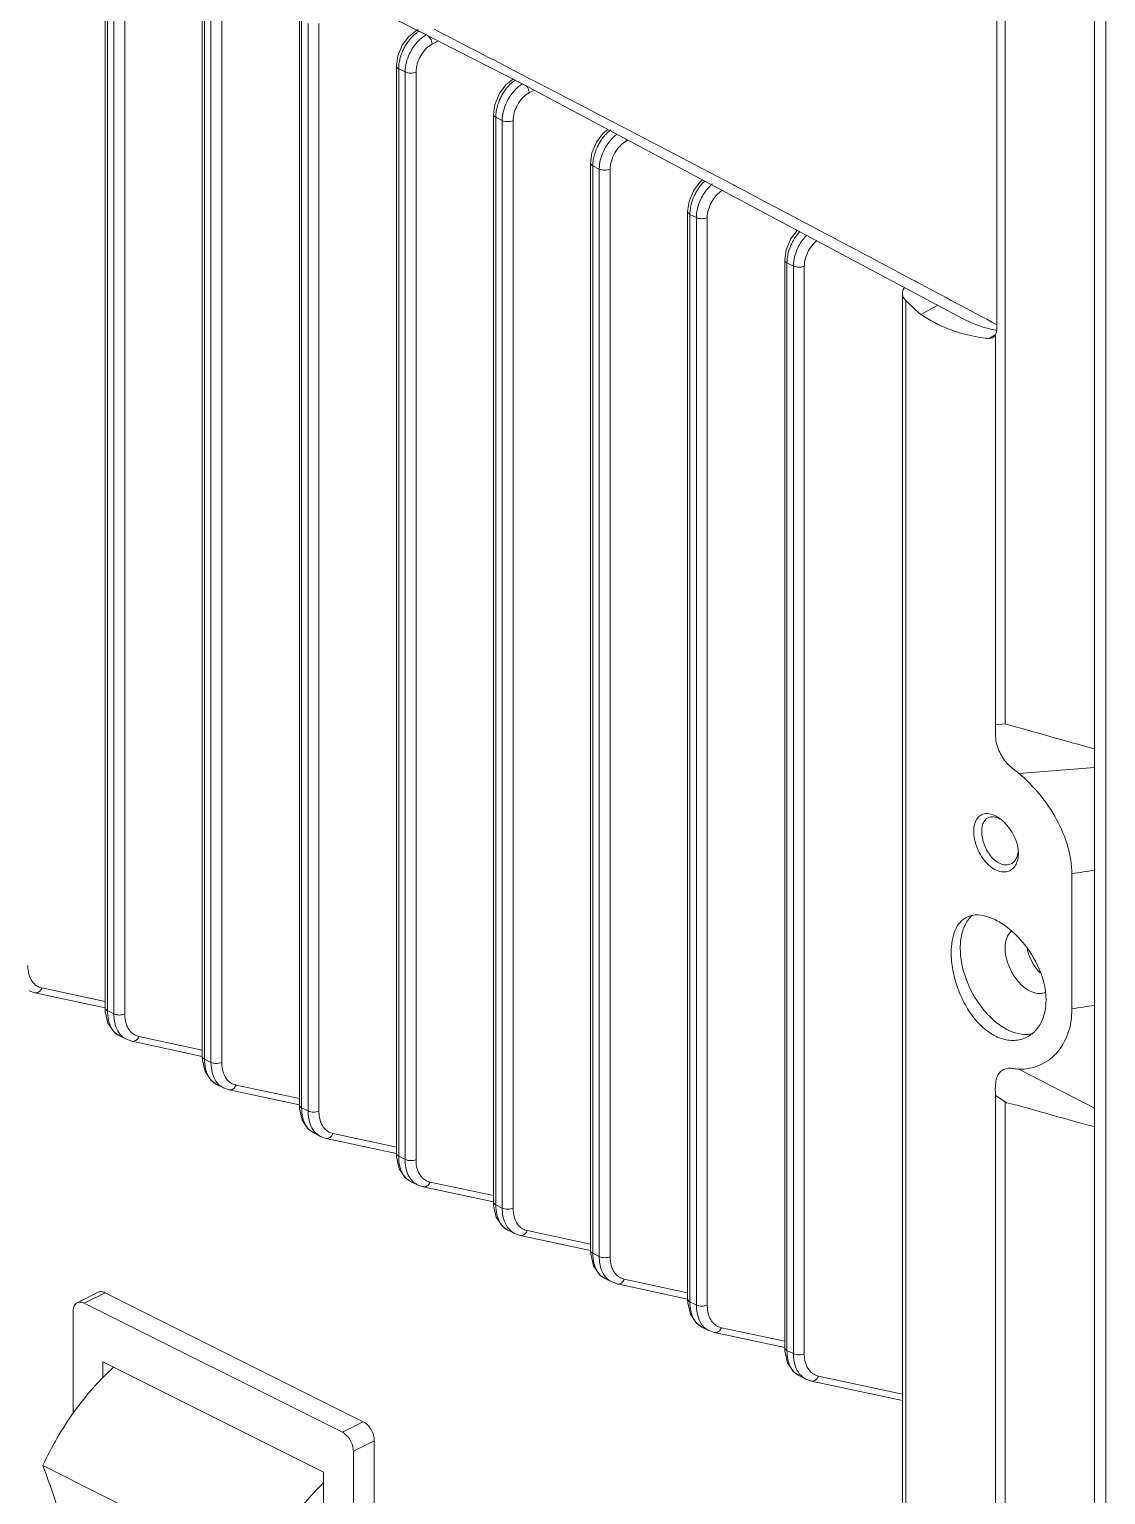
# Model space of a CAD drawing. Header units: millimetres. Extents: x 1177 to 4296, y 93 to 2298.
# Drawn here: x 3718.2 to 3787.2, y 1237 to 1331 of the extents above; entities that cross this region are included whole.
import ezdxf

# ---------------------------------------------------------------- set-up
doc = ezdxf.new("R2010")
doc.units = ezdxf.units.MM
doc.header["$LTSCALE"] = 0.1
doc.layers.get('0').update_dxf_attribs({"lineweight": 13})

msp = doc.modelspace()

# ---------------------------------------------------------------- linework, layer by layer
at = {"lineweight": 9}
for p, q in [((3787.179, 1487.104), (3787.179, 1149.354)), ((3780.744, 1286.434), (3780.744, 1357.449)), ((3786.472, 1268.406), (3786.472, 1355.857)), ((3718.013, 1343.71), (3749.855, 1327.433)), ((3723.046, 1268.235), (3723.046, 1337.95)), ((3723.192, 1268.058), (3723.192, 1337.773)), ((3723.604, 1337.567), (3723.604, 1267.852)), ((3724.302, 1337.563), (3724.302, 1267.847)), ((3729.268, 1265.123), (3729.268, 1334.839)), ((3729.415, 1264.946), (3729.415, 1334.662)), ((3729.827, 1334.456), (3729.827, 1264.74)), ((3730.525, 1334.451), (3730.525, 1264.736)), ((3780.2, 1332.451), (3780.2, 1311.735)), ((3735.491, 1262.012), (3735.491, 1331.728)), ((3735.637, 1261.835), (3735.637, 1331.551)), ((3736.05, 1331.345), (3736.05, 1261.629)), ((3736.747, 1331.34), (3736.747, 1261.624)), ((3742.504, 1330.513), (3742.088, 1329.954)), ((3742.937, 1330.859), (3742.504, 1330.513)), ((3742.937, 1330.859), (3743.109, 1330.961)), ((3743.174, 1330.853), (3743.639, 1330.62)), ((3744.392, 1330.225), (3744.001, 1330.016)), ((3741.804, 1329.266), (3741.713, 1328.616)), ((3742.088, 1329.954), (3741.804, 1329.266)), ((3741.713, 1258.901), (3741.713, 1328.616)), ((3741.86, 1328.44), (3742.272, 1328.233)), ((3741.86, 1258.724), (3741.86, 1328.44)), ((3749.277, 1328.316), (3749.421, 1328.242)), ((3742.272, 1328.233), (3742.272, 1258.518)), ((3742.97, 1328.229), (3742.97, 1258.513)), ((3748.726, 1327.402), (3748.311, 1326.843)), ((3749.159, 1327.748), (3748.726, 1327.402)), ((3749.159, 1327.748), (3749.16, 1327.748)), ((3749.421, 1328.242), (3750.272, 1327.8)), ((3749.855, 1327.433), (3778.01, 1312.433)), ((3748.311, 1326.843), (3748.026, 1326.155)), ((3750.534, 1327.071), (3750.224, 1326.904)), ((3748.026, 1326.155), (3747.936, 1325.505)), ((3747.936, 1255.789), (3747.936, 1325.505)), ((3748.082, 1325.328), (3748.495, 1325.122)), ((3748.082, 1255.613), (3748.082, 1325.328)), ((3748.495, 1325.122), (3748.495, 1255.406)), ((3749.192, 1325.118), (3749.192, 1255.402)), ((3755.627, 1325.015), (3758.089, 1323.729)), ((3754.533, 1323.732), (3754.249, 1323.043)), ((3754.949, 1324.29), (3754.533, 1323.732)), ((3755.27, 1324.548), (3754.949, 1324.29)), ((3756.566, 1323.857), (3756.446, 1323.793)), ((3758.089, 1323.729), (3761.807, 1321.781)), ((3754.249, 1323.043), (3754.158, 1322.393)), ((3754.158, 1252.678), (3754.158, 1322.394)), ((3754.305, 1322.217), (3754.717, 1322.011)), ((3754.305, 1252.501), (3754.305, 1322.217)), ((3754.717, 1322.011), (3754.717, 1252.295)), ((3755.415, 1322.006), (3755.415, 1252.291)), ((3761.807, 1321.781), (3763.315, 1320.988)), ((3761.171, 1321.179), (3760.756, 1320.62)), ((3761.34, 1321.314), (3761.171, 1321.179)), ((3763.315, 1320.988), (3763.433, 1320.926)), ((3763.433, 1320.926), (3763.624, 1320.825)), ((3763.624, 1320.825), (3764.04, 1320.607)), ((3760.471, 1319.932), (3760.381, 1319.282)), ((3760.756, 1320.62), (3760.471, 1319.932)), ((3764.04, 1320.607), (3764.473, 1320.378)), ((3764.473, 1320.378), (3765.354, 1319.915)), ((3765.354, 1319.915), (3766.065, 1319.539)), ((3760.381, 1249.567), (3760.381, 1319.283)), ((3760.527, 1319.106), (3760.94, 1318.9)), ((3760.527, 1249.39), (3760.527, 1319.106)), ((3766.065, 1319.539), (3767.796, 1318.625)), ((3760.94, 1318.9), (3760.94, 1249.184)), ((3761.637, 1318.895), (3761.637, 1249.179)), ((3767.394, 1318.068), (3766.979, 1317.509)), ((3767.796, 1318.625), (3767.959, 1318.54)), ((3767.959, 1318.54), (3769.284, 1317.839)), ((3766.979, 1317.509), (3766.694, 1316.821)), ((3766.694, 1316.821), (3766.603, 1316.171)), ((3766.603, 1246.456), (3766.603, 1316.171)), ((3766.75, 1315.995), (3767.162, 1315.788)), ((3766.75, 1246.279), (3766.75, 1315.995)), ((3767.162, 1315.788), (3767.162, 1246.073)), ((3767.86, 1315.784), (3767.86, 1246.068)), ((3774.19, 1315.236), (3774.676, 1314.977)), ((3774.676, 1314.977), (3774.801, 1314.911)), ((3774.801, 1314.911), (3774.94, 1314.837)), ((3774.94, 1314.837), (3775, 1314.805)), ((3774.149, 1314.047), (3774.149, 1188.802)), ((3774.372, 1188.345), (3774.372, 1313.573)), ((3776.422, 1313.279), (3775.338, 1312.688)), ((3780.198, 1311.699), (3780.105, 1311.69)), ((3779.702, 1311.146), (3780.105, 1311.375)), ((3779.939, 1311.193), (3779.702, 1311.146)), ((3780.108, 1311.378), (3779.939, 1311.193)), ((3780.111, 1286.377), (3780.108, 1311.378)), ((3780.111, 1286.377), (3780.744, 1286.434)), ((3781.62, 1283.268), (3786.472, 1283.652)), ((3781.579, 1278.277), (3781.584, 1278.125)), ((3785.011, 1268.171), (3785.011, 1276.822)), ((3718.182, 1269.33), (3718.538, 1269.206)), ((3718.538, 1269.206), (3723.046, 1268.239)), ((3718.538, 1269.206), (3718.538, 1269.206)), ((3718.987, 1269.514), (3723.046, 1268.643)), ((3723.046, 1268.235), (3723.054, 1268.003)), ((3786.472, 1261.803), (3786.472, 1268.406)), ((3723.054, 1268.003), (3723.225, 1267.259)), ((3723.192, 1268.058), (3723.604, 1267.852)), ((3723.225, 1267.259), (3723.616, 1266.681)), ((3723.616, 1266.681), (3723.966, 1266.438)), ((3723.955, 1266.444), (3724.404, 1266.219)), ((3725.209, 1266.402), (3729.268, 1265.531)), ((3724.404, 1266.219), (3724.76, 1266.095)), ((3724.76, 1266.095), (3729.269, 1265.127)), ((3724.76, 1266.095), (3724.76, 1266.095)), ((3729.268, 1265.124), (3729.277, 1264.892)), ((3729.277, 1264.892), (3729.447, 1264.148)), ((3729.415, 1264.946), (3729.827, 1264.74)), ((3729.447, 1264.148), (3729.839, 1263.57)), ((3729.839, 1263.57), (3730.189, 1263.327)), ((3781.62, 1264.307), (3786.472, 1261.803)), ((3730.177, 1263.332), (3730.626, 1263.108)), ((3730.627, 1263.108), (3730.983, 1262.984)), ((3730.983, 1262.984), (3735.492, 1262.016)), ((3730.983, 1262.984), (3730.983, 1262.984)), ((3731.432, 1263.291), (3735.491, 1262.42)), ((3780.108, 1262.614), (3780.744, 1262.203)), ((3780.111, 1199.774), (3780.108, 1262.614)), ((3735.491, 1262.012), (3735.499, 1261.781)), ((3735.499, 1261.781), (3735.67, 1261.037)), ((3735.637, 1261.835), (3736.05, 1261.629)), ((3780.744, 1199.832), (3780.744, 1262.203)), ((3786.472, 1260.612), (3786.472, 1261.803)), ((3735.67, 1261.037), (3736.061, 1260.459)), ((3736.061, 1260.459), (3736.411, 1260.216)), ((3736.4, 1260.221), (3736.849, 1259.997)), ((3736.85, 1259.997), (3737.205, 1259.872)), ((3737.205, 1259.872), (3741.714, 1258.905)), ((3737.205, 1259.872), (3737.205, 1259.872)), ((3737.654, 1260.18), (3741.713, 1259.309)), ((3786.472, 1198.241), (3786.472, 1260.612)), ((3741.713, 1258.901), (3741.722, 1258.67)), ((3741.722, 1258.67), (3741.892, 1257.925)), ((3741.86, 1258.724), (3742.272, 1258.518)), ((3741.892, 1257.925), (3742.284, 1257.347)), ((3742.284, 1257.347), (3742.634, 1257.104)), ((3742.622, 1257.11), (3743.071, 1256.885)), ((3743.877, 1257.069), (3747.936, 1256.198)), ((3743.072, 1256.885), (3743.428, 1256.761)), ((3743.428, 1256.761), (3747.937, 1255.794)), ((3743.428, 1256.761), (3743.428, 1256.761)), ((3747.936, 1255.79), (3747.944, 1255.558)), ((3747.944, 1255.558), (3748.115, 1254.814)), ((3748.082, 1255.613), (3748.495, 1255.406)), ((3748.115, 1254.814), (3748.506, 1254.236)), ((3748.506, 1254.236), (3748.857, 1253.993)), ((3748.845, 1253.999), (3749.294, 1253.774)), ((3749.295, 1253.774), (3749.65, 1253.65)), ((3749.65, 1253.65), (3754.159, 1252.682)), ((3749.65, 1253.65), (3749.65, 1253.65)), ((3750.099, 1253.957), (3754.158, 1253.086)), ((3754.158, 1252.679), (3754.167, 1252.447)), ((3754.167, 1252.447), (3754.337, 1251.703)), ((3754.305, 1252.501), (3754.717, 1252.295)), ((3754.337, 1251.703), (3754.729, 1251.125)), ((3754.729, 1251.125), (3755.079, 1250.882)), ((3755.067, 1250.887), (3755.517, 1250.663)), ((3755.517, 1250.663), (3755.873, 1250.538)), ((3755.873, 1250.539), (3760.382, 1249.571)), ((3755.873, 1250.539), (3755.873, 1250.538)), ((3756.322, 1250.846), (3760.381, 1249.975)), ((3721.254, 1249.334), (3722.598, 1250.006)), ((3721.701, 1249.306), (3723.045, 1249.978)), ((3723.045, 1249.978), (3739.591, 1241.704)), ((3760.381, 1249.567), (3760.39, 1249.336)), ((3720.994, 1242.24), (3720.994, 1248.793)), ((3721.701, 1249.306), (3738.248, 1241.033)), ((3760.39, 1249.336), (3760.56, 1248.591)), ((3760.527, 1249.39), (3760.94, 1249.184)), ((3760.56, 1248.591), (3760.951, 1248.013)), ((3760.951, 1248.013), (3761.302, 1247.771)), ((3761.29, 1247.776), (3761.739, 1247.552)), ((3761.74, 1247.551), (3762.095, 1247.427)), ((3762.544, 1247.735), (3766.603, 1246.864)), ((3762.095, 1247.427), (3766.604, 1246.46)), ((3762.095, 1247.427), (3762.095, 1247.427)), ((3766.603, 1246.456), (3766.612, 1246.224)), ((3766.612, 1246.224), (3766.783, 1245.48)), ((3766.75, 1246.279), (3767.162, 1246.073)), ((3722.903, 1245.544), (3737.045, 1238.473)), ((3722.903, 1244.545), (3722.903, 1245.544)), ((3766.783, 1245.48), (3767.174, 1244.902)), ((3767.174, 1244.902), (3767.524, 1244.659)), ((3767.513, 1244.665), (3767.962, 1244.44)), ((3767.962, 1244.44), (3768.318, 1244.316)), ((3768.318, 1244.316), (3774.149, 1243.065)), ((3768.318, 1244.316), (3768.318, 1244.316)), ((3768.767, 1244.623), (3774.149, 1243.469)), ((3739.591, 1241.704), (3738.248, 1241.033)), ((3738.955, 1239.813), (3740.298, 1240.485)), ((3740.298, 1240.485), (3740.298, 1213.378)), ((3738.955, 1239.813), (3738.955, 1212.706)), ((3719.05, 1238.89), (3732.98, 1231.925)), ((3737.045, 1238.473), (3737.045, 1215.956))]:
    msp.add_line(p, q, dxfattribs=at)
for centre, radius, start, end in [((2598.73, -892.55), 2501.2, 62.613036, 62.745678), ((3745.161, 1328.24), 3.325, 150.84268, 155.67581), ((3750.379, 1326.077), 1.933, 122.7534, 126.2439), ((2586.927, -915.313), 2526.841, 62.450533, 62.58741), ((3751.383, 1325.128), 3.325, 150.84268, 155.67581), ((3757.606, 1322.017), 3.325, 150.84268, 155.67581), ((3756.689, 1322.846), 2.081, 126.2255, 128.26316), ((3757.203, 1322.431), 2.265, 126.83881, 130.09171), ((3763.511, 1319.218), 2.397, 130.07624, 131.68001), ((3763.829, 1318.906), 3.325, 150.84268, 155.67581), ((3763.323, 1319.464), 1.382, 118.26158, 121.45116), ((3770.051, 1315.795), 3.325, 150.84268, 155.67581), ((2522.514, -1037.922), 2665.341, 61.990904, 62.110275), ((2499.203, -1081.744), 2714.978, 61.847098, 61.971511), ((3781.419, 1318.722), 7.154, 241.5417, 256.08692), ((3781.406, 1318.676), 7.106, 256.09918, 259.45154), ((3778.938, 1278.382), 2.467, 49.95544, 52.95455), ((3778.8, 1278.22), 2.68, 45.65003, 49.94198), ((3779.403, 1278.116), 2.184, 6.27404, 10.0511), ((3779.648, 1278.144), 1.937, 3.92265, 6.24504), ((3780.806, 1278.087), 0.685, 296.52691, 305.63501), ((3899.765, 569.549), 716.531, 99.097346, 99.215681), ((3776.603, 1268.025), 6.866, 40.1527, 42.25057), ((3719.199, 1270.505), 1.014, 243.37659, 257.89321), ((3782.964, 1270.017), 0.865, 289.52373, 291.96985), ((3899.772, 560.842), 716.577, 99.097348, 99.21568), ((3724.447, 1267.427), 1.1, 235.07, 243.38433), ((3725.422, 1267.394), 1.014, 243.37659, 257.89321), ((3730.67, 1264.316), 1.1, 235.07, 243.38433), ((3731.644, 1264.283), 1.014, 243.37659, 257.89321), ((3736.893, 1261.204), 1.1, 235.07, 243.38433), ((3737.867, 1261.172), 1.014, 243.37659, 257.89321), ((3743.115, 1258.093), 1.1, 235.07, 243.38433), ((3744.09, 1258.06), 1.014, 243.37659, 257.89321), ((3749.338, 1254.982), 1.1, 235.07, 243.38433), ((3750.312, 1254.949), 1.014, 243.37659, 257.89321), ((3755.56, 1251.871), 1.1, 235.07, 243.38433), ((3756.535, 1251.838), 1.014, 243.37659, 257.89321), ((3761.783, 1248.759), 1.1, 235.07, 243.38433), ((3762.757, 1248.726), 1.014, 243.37659, 257.89321), ((3768.005, 1245.648), 1.1, 235.07, 243.38433), ((3768.98, 1245.615), 1.014, 243.37659, 257.89321)]:
    msp.add_arc(centre, radius, start, end, dxfattribs=at)
msp.add_ellipse((3802.471, 1321.74), major_axis=(31.622, 0.928), ratio=0.521057, start_param=-2.680156, end_param=-2.617318, dxfattribs=at)
for points, knots in [([(3742.257, 1329.86), (3742.307, 1329.95), (3742.513, 1330.281), (3742.782, 1330.578), (3743.014, 1330.747)], [0, 0, 0, 0, 0.264322, 1, 1, 1, 1]), ([(3743.3, 1330.386), (3743.25, 1330.345), (3743.051, 1330.163), (3742.881, 1329.951), (3742.769, 1329.78)], [0, 0, 0, 0, 0.240639, 1, 1, 1, 1]), ([(3742.937, 1330.86), (3742.969, 1330.879), (3743.054, 1330.896), (3743.134, 1330.871), (3743.174, 1330.853)], [0, 0, 0, 0, 0.45944, 1, 1, 1, 1]), ([(3743.639, 1330.62), (3743.61, 1330.604), (3743.491, 1330.535), (3743.379, 1330.453), (3743.3, 1330.386)], [0, 0, 0, 0, 0.24092, 1, 1, 1, 1]), ([(3744.001, 1330.016), (3743.996, 1330.139), (3743.911, 1330.374), (3743.743, 1330.565), (3743.639, 1330.62)], [0, 0, 0, 0, 0.511053, 1, 1, 1, 1]), ([(3741.904, 1328.896), (3741.915, 1328.956), (3741.969, 1329.2), (3742.053, 1329.437), (3742.131, 1329.609)], [0, 0, 0, 0, 0.244225, 1, 1, 1, 1]), ([(3742.769, 1329.78), (3742.691, 1329.661), (3742.423, 1329.186), (3742.272, 1328.637), (3742.272, 1328.233)], [0, 0, 0, 0, 0.260717, 1, 1, 1, 1]), ([(3744.001, 1330.016), (3743.854, 1329.936), (3743.573, 1329.712), (3743.249, 1329.274), (3743.03, 1328.767), (3742.97, 1328.404), (3742.97, 1328.229)], [0, 0, 0, 0, 0.234324, 0.493124, 0.755655, 1, 1, 1, 1]), ([(3741.713, 1328.616), (3741.713, 1328.599), (3741.731, 1328.52), (3741.804, 1328.467), (3741.86, 1328.44)], [0, 0, 0, 0, 0.209565, 1, 1, 1, 1]), ([(3741.86, 1328.44), (3741.86, 1328.477), (3741.864, 1328.629), (3741.883, 1328.782), (3741.904, 1328.896)], [0, 0, 0, 0, 0.241689, 1, 1, 1, 1]), ([(3742.97, 1328.229), (3742.862, 1328.178), (3742.62, 1328.141), (3742.378, 1328.181), (3742.272, 1328.233)], [0, 0, 0, 0, 0.501917, 1, 1, 1, 1]), ([(3748.48, 1326.749), (3748.53, 1326.839), (3748.736, 1327.17), (3749.005, 1327.466), (3749.236, 1327.636)], [0, 0, 0, 0, 0.264322, 1, 1, 1, 1]), ([(3749.79, 1327.468), (3749.768, 1327.454), (3749.674, 1327.395), (3749.586, 1327.329), (3749.522, 1327.275)], [0, 0, 0, 0, 0.243021, 1, 1, 1, 1]), ([(3748.126, 1325.785), (3748.138, 1325.845), (3748.191, 1326.089), (3748.276, 1326.326), (3748.353, 1326.498)], [0, 0, 0, 0, 0.244225, 1, 1, 1, 1]), ([(3748.991, 1326.669), (3748.913, 1326.55), (3748.646, 1326.075), (3748.495, 1325.525), (3748.495, 1325.122)], [0, 0, 0, 0, 0.260717, 1, 1, 1, 1]), ([(3749.522, 1327.275), (3749.473, 1327.233), (3749.274, 1327.052), (3749.103, 1326.84), (3748.991, 1326.669)], [0, 0, 0, 0, 0.240639, 1, 1, 1, 1]), ([(3750.224, 1326.904), (3750.076, 1326.825), (3749.796, 1326.6), (3749.471, 1326.162), (3749.252, 1325.656), (3749.192, 1325.292), (3749.192, 1325.118)], [0, 0, 0, 0, 0.234324, 0.493124, 0.755655, 1, 1, 1, 1]), ([(3750.224, 1326.904), (3750.222, 1326.94), (3750.2, 1327.092), (3750.131, 1327.235), (3750.061, 1327.329)], [0, 0, 0, 0, 0.232542, 1, 1, 1, 1]), ([(3747.936, 1325.505), (3747.936, 1325.488), (3747.953, 1325.409), (3748.026, 1325.356), (3748.082, 1325.328)], [0, 0, 0, 0, 0.209565, 1, 1, 1, 1]), ([(3748.082, 1325.328), (3748.082, 1325.365), (3748.086, 1325.518), (3748.105, 1325.671), (3748.126, 1325.785)], [0, 0, 0, 0, 0.241689, 1, 1, 1, 1]), ([(3749.192, 1325.118), (3749.085, 1325.067), (3748.843, 1325.03), (3748.6, 1325.069), (3748.495, 1325.122)], [0, 0, 0, 0, 0.501917, 1, 1, 1, 1]), ([(3754.702, 1323.637), (3754.749, 1323.721), (3754.941, 1324.033), (3755.188, 1324.313), (3755.4, 1324.48)], [0, 0, 0, 0, 0.262642, 1, 1, 1, 1]), ([(3755.745, 1324.164), (3755.695, 1324.122), (3755.496, 1323.94), (3755.326, 1323.728), (3755.214, 1323.558)], [0, 0, 0, 0, 0.240639, 1, 1, 1, 1]), ([(3756.446, 1323.793), (3756.299, 1323.714), (3756.018, 1323.489), (3755.694, 1323.051), (3755.475, 1322.544), (3755.415, 1322.181), (3755.415, 1322.006)], [0, 0, 0, 0, 0.234324, 0.493124, 0.755655, 1, 1, 1, 1]), ([(3756.446, 1323.793), (3756.446, 1323.805), (3756.442, 1323.854), (3756.432, 1323.902), (3756.422, 1323.938)], [0, 0, 0, 0, 0.237227, 1, 1, 1, 1]), ([(3754.349, 1322.673), (3754.36, 1322.733), (3754.414, 1322.977), (3754.498, 1323.215), (3754.576, 1323.387)], [0, 0, 0, 0, 0.244225, 1, 1, 1, 1]), ([(3755.214, 1323.558), (3755.136, 1323.439), (3754.868, 1322.964), (3754.717, 1322.414), (3754.717, 1322.011)], [0, 0, 0, 0, 0.260717, 1, 1, 1, 1]), ([(3754.158, 1322.393), (3754.158, 1322.377), (3754.176, 1322.297), (3754.249, 1322.245), (3754.305, 1322.217)], [0, 0, 0, 0, 0.209565, 1, 1, 1, 1]), ([(3754.305, 1322.217), (3754.305, 1322.254), (3754.309, 1322.407), (3754.328, 1322.559), (3754.349, 1322.673)], [0, 0, 0, 0, 0.241689, 1, 1, 1, 1]), ([(3755.415, 1322.006), (3755.307, 1321.955), (3755.065, 1321.919), (3754.823, 1321.958), (3754.717, 1322.011)], [0, 0, 0, 0, 0.501917, 1, 1, 1, 1]), ([(3760.925, 1320.526), (3760.963, 1320.594), (3761.119, 1320.853), (3761.313, 1321.09), (3761.476, 1321.243)], [0, 0, 0, 0, 0.258854, 1, 1, 1, 1]), ([(3761.916, 1321.009), (3761.872, 1320.969), (3761.693, 1320.798), (3761.539, 1320.603), (3761.436, 1320.446)], [0, 0, 0, 0, 0.241866, 1, 1, 1, 1]), ([(3760.571, 1319.562), (3760.583, 1319.622), (3760.637, 1319.866), (3760.721, 1320.103), (3760.798, 1320.276)], [0, 0, 0, 0, 0.244225, 1, 1, 1, 1]), ([(3761.436, 1320.446), (3761.358, 1320.327), (3761.091, 1319.853), (3760.94, 1319.303), (3760.94, 1318.9)], [0, 0, 0, 0, 0.260717, 1, 1, 1, 1]), ([(3762.602, 1320.643), (3762.312, 1320.466), (3761.848, 1319.921), (3761.637, 1319.24), (3761.637, 1318.895)], [0, 0, 0, 0, 0.496522, 1, 1, 1, 1]), ([(3760.381, 1319.282), (3760.381, 1319.266), (3760.398, 1319.186), (3760.472, 1319.134), (3760.527, 1319.106)], [0, 0, 0, 0, 0.209565, 1, 1, 1, 1]), ([(3760.527, 1319.106), (3760.527, 1319.143), (3760.531, 1319.296), (3760.55, 1319.448), (3760.571, 1319.562)], [0, 0, 0, 0, 0.241689, 1, 1, 1, 1]), ([(3761.637, 1318.895), (3761.53, 1318.844), (3761.288, 1318.807), (3761.045, 1318.847), (3760.94, 1318.9)], [0, 0, 0, 0, 0.501917, 1, 1, 1, 1]), ([(3767.147, 1317.415), (3767.177, 1317.468), (3767.3, 1317.675), (3767.446, 1317.868), (3767.567, 1317.999)], [0, 0, 0, 0, 0.255919, 1, 1, 1, 1]), ([(3766.794, 1316.451), (3766.805, 1316.511), (3766.859, 1316.755), (3766.943, 1316.992), (3767.021, 1317.164)], [0, 0, 0, 0, 0.244225, 1, 1, 1, 1]), ([(3767.659, 1317.335), (3767.581, 1317.216), (3767.313, 1316.741), (3767.162, 1316.192), (3767.162, 1315.788)], [0, 0, 0, 0, 0.260717, 1, 1, 1, 1]), ([(3768.001, 1317.765), (3767.97, 1317.733), (3767.846, 1317.598), (3767.735, 1317.451), (3767.659, 1317.335)], [0, 0, 0, 0, 0.244891, 1, 1, 1, 1]), ([(3768.659, 1317.416), (3768.416, 1317.22), (3768.033, 1316.709), (3767.86, 1316.091), (3767.86, 1315.784)], [0, 0, 0, 0, 0.504433, 1, 1, 1, 1]), ([(3766.603, 1316.171), (3766.603, 1316.154), (3766.621, 1316.075), (3766.694, 1316.022), (3766.75, 1315.995)], [0, 0, 0, 0, 0.209565, 1, 1, 1, 1]), ([(3766.75, 1315.995), (3766.75, 1316.031), (3766.754, 1316.184), (3766.773, 1316.337), (3766.794, 1316.451)], [0, 0, 0, 0, 0.241689, 1, 1, 1, 1]), ([(3767.86, 1315.784), (3767.752, 1315.733), (3767.51, 1315.696), (3767.268, 1315.735), (3767.162, 1315.788)], [0, 0, 0, 0, 0.501917, 1, 1, 1, 1]), ([(3774.148, 1314.047), (3774.148, 1314.078), (3774.16, 1314.211), (3774.219, 1314.336), (3774.278, 1314.419)], [0, 0, 0, 0, 0.238181, 1, 1, 1, 1]), ([(3774.372, 1313.573), (3774.305, 1313.639), (3774.193, 1313.783), (3774.149, 1313.963), (3774.148, 1314.047)], [0, 0, 0, 0, 0.5285, 1, 1, 1, 1]), ([(3777.695, 1311.553), (3777.484, 1311.619), (3776.66, 1311.91), (3775.878, 1312.322), (3775.338, 1312.688)], [0, 0, 0, 0, 0.253158, 1, 1, 1, 1]), ([(3779.702, 1311.146), (3779.529, 1311.163), (3778.851, 1311.248), (3778.181, 1311.4), (3777.695, 1311.553)], [0, 0, 0, 0, 0.254007, 1, 1, 1, 1]), ([(3781.62, 1283.268), (3781.508, 1283.363), (3781.265, 1283.534), (3780.914, 1283.826), (3780.619, 1284.195), (3780.301, 1284.746), (3780.122, 1285.355), (3780.1, 1285.953), (3780.111, 1286.237), (3780.11, 1286.376)], [0, 0, 0, 0, 0.121221, 0.244043, 0.374304, 0.508184, 0.766586, 0.885066, 1, 1, 1, 1]), ([(3786.472, 1284.843), (3785.512, 1285.091), (3783.607, 1285.638), (3781.698, 1286.169), (3780.745, 1286.434)], [0, 0, 0, 0, 0.500511, 1, 1, 1, 1]), ([(3785.011, 1276.822), (3785.012, 1277.411), (3784.813, 1278.634), (3784.081, 1280.367), (3782.994, 1281.945), (3782.098, 1282.862), (3781.62, 1283.268)], [0, 0, 0, 0, 0.235909, 0.489109, 0.748743, 1, 1, 1, 1]), ([(3778.724, 1279.555), (3778.722, 1279.713), (3778.754, 1280.008), (3778.919, 1280.393), (3779.207, 1280.649), (3779.45, 1280.695), (3779.569, 1280.694)], [0, 0, 0, 0, 0.299801, 0.553858, 0.776011, 1, 1, 1, 1]), ([(3779.234, 1279.547), (3779.236, 1279.647), (3779.25, 1279.835), (3779.323, 1280.094), (3779.451, 1280.299), (3779.572, 1280.393), (3779.636, 1280.425)], [0, 0, 0, 0, 0.295949, 0.557333, 0.78795, 1, 1, 1, 1]), ([(3779.569, 1280.694), (3779.612, 1280.693), (3779.802, 1280.677), (3779.985, 1280.611), (3780.116, 1280.545)], [0, 0, 0, 0, 0.230578, 1, 1, 1, 1]), ([(3779.636, 1280.425), (3779.745, 1280.48), (3780.028, 1280.514), (3780.284, 1280.411), (3780.413, 1280.339)], [0, 0, 0, 0, 0.451839, 1, 1, 1, 1]), ([(3780.116, 1280.545), (3780.142, 1280.532), (3780.249, 1280.474), (3780.35, 1280.407), (3780.424, 1280.351)], [0, 0, 0, 0, 0.240528, 1, 1, 1, 1]), ([(3781.144, 1277.099), (3781.042, 1277.027), (3780.79, 1276.926), (3780.368, 1276.958), (3779.944, 1277.153), (3779.548, 1277.487), (3779.205, 1277.931), (3778.939, 1278.45), (3778.769, 1278.998), (3778.721, 1279.374), (3778.724, 1279.555)], [0, 0, 0, 0, 0.093411, 0.193279, 0.306466, 0.434619, 0.574893, 0.720944, 0.865758, 1, 1, 1, 1]), ([(3781.112, 1277.474), (3781.022, 1277.429), (3780.811, 1277.378), (3780.477, 1277.439), (3780.148, 1277.62), (3779.845, 1277.903), (3779.588, 1278.266), (3779.329, 1278.805), (3779.24, 1279.254), (3779.234, 1279.547)], [0, 0, 0, 0, 0.093963, 0.196168, 0.31176, 0.441239, 0.581333, 0.726089, 1, 1, 1, 1]), ([(3780.673, 1280.136), (3780.764, 1280.047), (3781.112, 1279.659), (3781.363, 1279.185), (3781.478, 1278.809)], [0, 0, 0, 0, 0.244801, 1, 1, 1, 1]), ([(3781.473, 1277.877), (3781.458, 1277.841), (3781.393, 1277.709), (3781.293, 1277.593), (3781.205, 1277.53)], [0, 0, 0, 0, 0.265231, 1, 1, 1, 1]), ([(3781.584, 1278.125), (3781.585, 1278.07), (3781.577, 1277.863), (3781.53, 1277.656), (3781.47, 1277.516)], [0, 0, 0, 0, 0.266364, 1, 1, 1, 1]), ([(3781.568, 1278.38), (3781.568, 1278.335), (3781.562, 1278.164), (3781.523, 1277.993), (3781.473, 1277.877)], [0, 0, 0, 0, 0.264102, 1, 1, 1, 1]), ([(3781.47, 1277.516), (3781.451, 1277.473), (3781.372, 1277.314), (3781.251, 1277.175), (3781.144, 1277.099)], [0, 0, 0, 0, 0.265174, 1, 1, 1, 1]), ([(3778.268, 1274.044), (3778.108, 1273.964), (3777.804, 1273.723), (3777.492, 1273.194), (3777.311, 1272.529), (3777.275, 1272.04), (3777.275, 1271.781)], [0, 0, 0, 0, 0.207379, 0.435777, 0.699431, 1, 1, 1, 1]), ([(3778.641, 1274.175), (3778.575, 1274.118), (3778.312, 1273.856), (3778.133, 1273.519), (3778.04, 1273.252)], [0, 0, 0, 0, 0.236218, 1, 1, 1, 1]), ([(3778.635, 1274.167), (3778.603, 1274.161), (3778.477, 1274.132), (3778.354, 1274.087), (3778.268, 1274.044)], [0, 0, 0, 0, 0.254249, 1, 1, 1, 1]), ([(3781.685, 1272.642), (3781.448, 1272.903), (3780.955, 1273.367), (3779.985, 1274.011), (3779.127, 1274.259), (3778.635, 1274.167)], [0, 0, 0, 0, 0.301206, 0.572979, 1, 1, 1, 1]), ([(3778.04, 1273.252), (3778.009, 1273.163), (3777.897, 1272.779), (3777.857, 1272.377), (3777.857, 1272.071)], [0, 0, 0, 0, 0.235186, 1, 1, 1, 1]), ([(3780.733, 1272.071), (3780.733, 1272.284), (3780.782, 1272.679), (3780.986, 1273.032), (3781.116, 1273.154)], [0, 0, 0, 0, 0.543526, 1, 1, 1, 1]), ([(3782.143, 1266.531), (3781.631, 1266.506), (3780.801, 1266.801), (3779.887, 1267.505), (3778.975, 1268.511), (3778.146, 1270.032), (3777.857, 1271.405), (3777.857, 1272.071)], [0, 0, 0, 0, 0.202537, 0.324502, 0.45728, 0.736432, 1, 1, 1, 1]), ([(3780.733, 1272.071), (3780.733, 1271.798), (3780.828, 1271.229), (3781.17, 1270.438), (3781.672, 1269.762), (3782.108, 1269.421), (3782.336, 1269.307)], [0, 0, 0, 0, 0.246792, 0.511784, 0.770324, 1, 1, 1, 1]), ([(3783.149, 1270.092), (3783.086, 1270.305), (3782.778, 1271.154), (3782.289, 1271.933), (3781.851, 1272.453)], [0, 0, 0, 0, 0.246555, 1, 1, 1, 1]), ([(3782.137, 1272.009), (3782.247, 1271.582), (3782.504, 1271.038), (3782.872, 1270.585), (3782.97, 1270.48)], [0, 0, 0, 0, 0.754713, 1, 1, 1, 1]), ([(3782.114, 1266.352), (3781.873, 1266.232), (3781.314, 1266.091), (3780.428, 1266.24), (3779.567, 1266.714), (3778.792, 1267.462), (3778.146, 1268.419), (3777.659, 1269.509), (3777.354, 1270.643), (3777.275, 1271.411), (3777.275, 1271.781)], [0, 0, 0, 0, 0.096278, 0.199339, 0.314352, 0.442579, 0.581411, 0.725431, 0.867625, 1, 1, 1, 1]), ([(3718.08, 1270.958), (3718.08, 1270.897), (3718.088, 1270.664), (3718.132, 1270.431), (3718.189, 1270.27)], [0, 0, 0, 0, 0.264568, 1, 1, 1, 1]), ([(3718.189, 1270.27), (3718.207, 1270.22), (3718.282, 1270.037), (3718.398, 1269.868), (3718.504, 1269.768)], [0, 0, 0, 0, 0.26525, 1, 1, 1, 1]), ([(3783.356, 1268.74), (3783.356, 1268.849), (3783.337, 1269.306), (3783.248, 1269.759), (3783.149, 1270.092)], [0, 0, 0, 0, 0.239788, 1, 1, 1, 1]), ([(3718.538, 1269.206), (3718.58, 1269.197), (3718.674, 1269.199), (3718.854, 1269.283), (3718.948, 1269.416), (3718.987, 1269.514)], [0, 0, 0, 0, 0.224227, 0.463458, 1, 1, 1, 1]), ([(3782.336, 1269.307), (3782.486, 1269.232), (3782.789, 1269.127), (3783.115, 1269.153), (3783.253, 1269.202)], [0, 0, 0, 0, 0.534426, 1, 1, 1, 1]), ([(3723.192, 1268.058), (3723.171, 1268.069), (3723.104, 1268.107), (3723.046, 1268.18), (3723.046, 1268.235)], [0, 0, 0, 0, 0.307754, 1, 1, 1, 1]), ([(3783.356, 1268.74), (3783.356, 1268.634), (3783.34, 1268.229), (3783.256, 1267.826), (3783.149, 1267.547)], [0, 0, 0, 0, 0.262279, 1, 1, 1, 1]), ([(3723.317, 1267.235), (3723.296, 1267.296), (3723.219, 1267.564), (3723.192, 1267.845), (3723.192, 1268.058)], [0, 0, 0, 0, 0.234569, 1, 1, 1, 1]), ([(3724.302, 1267.847), (3724.195, 1267.796), (3723.952, 1267.759), (3723.71, 1267.799), (3723.604, 1267.852)], [0, 0, 0, 0, 0.501917, 1, 1, 1, 1]), ([(3723.604, 1267.852), (3723.604, 1267.778), (3723.615, 1267.498), (3723.666, 1267.219), (3723.735, 1267.026)], [0, 0, 0, 0, 0.264668, 1, 1, 1, 1]), ([(3724.302, 1267.847), (3724.302, 1267.785), (3724.311, 1267.553), (3724.354, 1267.32), (3724.412, 1267.159)], [0, 0, 0, 0, 0.264568, 1, 1, 1, 1]), ([(3781.621, 1264.307), (3782.068, 1264.294), (3782.755, 1264.422), (3783.544, 1264.865), (3784.242, 1265.497), (3784.726, 1266.371), (3784.975, 1267.359), (3785.013, 1267.896), (3785.011, 1268.171)], [0, 0, 0, 0, 0.233633, 0.350432, 0.469543, 0.720836, 0.856605, 1, 1, 1, 1]), ([(3783.149, 1267.547), (3783.05, 1267.288), (3782.778, 1266.811), (3782.345, 1266.468), (3782.114, 1266.352)], [0, 0, 0, 0, 0.51797, 1, 1, 1, 1]), ([(3723.818, 1266.525), (3723.704, 1266.605), (3723.495, 1266.821), (3723.367, 1267.089), (3723.317, 1267.235)], [0, 0, 0, 0, 0.47508, 1, 1, 1, 1]), ([(3723.735, 1267.026), (3723.797, 1266.851), (3723.965, 1266.529), (3724.25, 1266.297), (3724.401, 1266.221)], [0, 0, 0, 0, 0.522368, 1, 1, 1, 1]), ([(3724.412, 1267.159), (3724.429, 1267.109), (3724.505, 1266.925), (3724.621, 1266.757), (3724.726, 1266.657)], [0, 0, 0, 0, 0.26525, 1, 1, 1, 1]), ([(3724.76, 1266.095), (3724.803, 1266.086), (3724.897, 1266.087), (3725.077, 1266.172), (3725.171, 1266.305), (3725.209, 1266.402)], [0, 0, 0, 0, 0.224227, 0.463458, 1, 1, 1, 1]), ([(3729.415, 1264.946), (3729.393, 1264.957), (3729.327, 1264.996), (3729.268, 1265.069), (3729.268, 1265.123)], [0, 0, 0, 0, 0.307754, 1, 1, 1, 1]), ([(3729.54, 1264.123), (3729.519, 1264.185), (3729.442, 1264.453), (3729.415, 1264.734), (3729.415, 1264.946)], [0, 0, 0, 0, 0.234569, 1, 1, 1, 1]), ([(3730.525, 1264.736), (3730.417, 1264.685), (3730.175, 1264.648), (3729.933, 1264.687), (3729.827, 1264.74)], [0, 0, 0, 0, 0.501917, 1, 1, 1, 1]), ([(3729.827, 1264.74), (3729.827, 1264.666), (3729.837, 1264.387), (3729.889, 1264.108), (3729.958, 1263.914)], [0, 0, 0, 0, 0.264668, 1, 1, 1, 1]), ([(3730.525, 1264.736), (3730.525, 1264.674), (3730.533, 1264.441), (3730.577, 1264.209), (3730.634, 1264.047)], [0, 0, 0, 0, 0.264568, 1, 1, 1, 1]), ([(3730.04, 1263.414), (3729.926, 1263.494), (3729.718, 1263.71), (3729.589, 1263.978), (3729.54, 1264.123)], [0, 0, 0, 0, 0.47508, 1, 1, 1, 1]), ([(3729.958, 1263.914), (3730.02, 1263.74), (3730.188, 1263.418), (3730.472, 1263.185), (3730.624, 1263.109)], [0, 0, 0, 0, 0.522368, 1, 1, 1, 1]), ([(3730.634, 1264.047), (3730.652, 1263.998), (3730.727, 1263.814), (3730.843, 1263.646), (3730.949, 1263.546)], [0, 0, 0, 0, 0.26525, 1, 1, 1, 1]), ([(3781.621, 1264.307), (3781.503, 1264.31), (3781.276, 1264.351), (3780.94, 1264.388), (3780.624, 1264.3), (3780.367, 1264.101), (3780.195, 1263.802), (3780.083, 1263.296), (3780.11, 1262.89), (3780.109, 1262.613)], [0, 0, 0, 0, 0.123586, 0.242589, 0.352089, 0.460175, 0.576371, 0.707675, 1, 1, 1, 1]), ([(3730.983, 1262.984), (3731.026, 1262.975), (3731.119, 1262.976), (3731.3, 1263.06), (3731.393, 1263.194), (3731.432, 1263.291)], [0, 0, 0, 0, 0.224227, 0.463458, 1, 1, 1, 1]), ([(3735.637, 1261.835), (3735.616, 1261.846), (3735.549, 1261.884), (3735.491, 1261.958), (3735.491, 1262.012)], [0, 0, 0, 0, 0.307754, 1, 1, 1, 1]), ([(3735.762, 1261.012), (3735.741, 1261.074), (3735.665, 1261.342), (3735.637, 1261.622), (3735.637, 1261.835)], [0, 0, 0, 0, 0.234569, 1, 1, 1, 1]), ([(3736.747, 1261.624), (3736.64, 1261.573), (3736.397, 1261.537), (3736.155, 1261.576), (3736.05, 1261.629)], [0, 0, 0, 0, 0.501917, 1, 1, 1, 1]), ([(3736.05, 1261.629), (3736.05, 1261.555), (3736.06, 1261.276), (3736.112, 1260.997), (3736.18, 1260.803)], [0, 0, 0, 0, 0.264668, 1, 1, 1, 1]), ([(3736.747, 1261.624), (3736.747, 1261.563), (3736.756, 1261.33), (3736.799, 1261.097), (3736.857, 1260.936)], [0, 0, 0, 0, 0.264568, 1, 1, 1, 1]), ([(3780.744, 1262.203), (3780.749, 1262.208), (3780.766, 1262.216), (3780.798, 1262.197), (3780.812, 1262.172), (3780.818, 1262.155)], [0, 0, 0, 0, 0.213794, 0.461222, 1, 1, 1, 1]), ([(3780.818, 1262.155), (3781, 1262.1), (3781.377, 1262.036), (3781.741, 1261.923), (3781.926, 1261.875)], [0, 0, 0, 0, 0.497909, 1, 1, 1, 1]), ([(3781.926, 1261.875), (3782.682, 1261.665), (3784.195, 1261.234), (3785.709, 1260.809), (3786.472, 1260.612)], [0, 0, 0, 0, 0.498822, 1, 1, 1, 1]), ([(3736.263, 1260.303), (3736.149, 1260.383), (3735.94, 1260.598), (3735.812, 1260.867), (3735.762, 1261.012)], [0, 0, 0, 0, 0.47508, 1, 1, 1, 1]), ([(3736.18, 1260.803), (3736.242, 1260.628), (3736.41, 1260.306), (3736.695, 1260.074), (3736.846, 1259.998)], [0, 0, 0, 0, 0.522368, 1, 1, 1, 1]), ([(3736.857, 1260.936), (3736.874, 1260.886), (3736.95, 1260.703), (3737.066, 1260.534), (3737.172, 1260.434)], [0, 0, 0, 0, 0.26525, 1, 1, 1, 1]), ([(3737.205, 1259.872), (3737.248, 1259.863), (3737.342, 1259.865), (3737.522, 1259.949), (3737.616, 1260.083), (3737.654, 1260.18)], [0, 0, 0, 0, 0.224227, 0.463458, 1, 1, 1, 1]), ([(3741.86, 1258.724), (3741.838, 1258.735), (3741.772, 1258.773), (3741.713, 1258.846), (3741.713, 1258.901)], [0, 0, 0, 0, 0.307754, 1, 1, 1, 1]), ([(3741.985, 1257.901), (3741.964, 1257.963), (3741.887, 1258.23), (3741.86, 1258.511), (3741.86, 1258.724)], [0, 0, 0, 0, 0.234569, 1, 1, 1, 1]), ([(3742.486, 1257.192), (3742.371, 1257.271), (3742.163, 1257.487), (3742.035, 1257.755), (3741.985, 1257.901)], [0, 0, 0, 0, 0.47508, 1, 1, 1, 1]), ([(3742.97, 1258.513), (3742.862, 1258.462), (3742.62, 1258.426), (3742.378, 1258.465), (3742.272, 1258.518)], [0, 0, 0, 0, 0.501917, 1, 1, 1, 1]), ([(3742.272, 1258.518), (3742.272, 1258.444), (3742.282, 1258.165), (3742.334, 1257.886), (3742.403, 1257.692)], [0, 0, 0, 0, 0.264668, 1, 1, 1, 1]), ([(3742.97, 1258.513), (3742.97, 1258.452), (3742.978, 1258.219), (3743.022, 1257.986), (3743.079, 1257.825)], [0, 0, 0, 0, 0.264568, 1, 1, 1, 1]), ([(3742.403, 1257.692), (3742.465, 1257.517), (3742.633, 1257.195), (3742.917, 1256.963), (3743.069, 1256.887)], [0, 0, 0, 0, 0.522368, 1, 1, 1, 1]), ([(3743.079, 1257.825), (3743.097, 1257.775), (3743.172, 1257.592), (3743.288, 1257.423), (3743.394, 1257.323)], [0, 0, 0, 0, 0.26525, 1, 1, 1, 1]), ([(3743.428, 1256.761), (3743.471, 1256.752), (3743.564, 1256.753), (3743.745, 1256.838), (3743.839, 1256.971), (3743.877, 1257.069)], [0, 0, 0, 0, 0.224227, 0.463458, 1, 1, 1, 1]), ([(3748.082, 1255.613), (3748.061, 1255.623), (3747.994, 1255.662), (3747.936, 1255.735), (3747.936, 1255.789)], [0, 0, 0, 0, 0.307754, 1, 1, 1, 1]), ([(3748.207, 1254.79), (3748.186, 1254.851), (3748.11, 1255.119), (3748.082, 1255.4), (3748.082, 1255.613)], [0, 0, 0, 0, 0.234569, 1, 1, 1, 1]), ([(3749.192, 1255.402), (3749.085, 1255.351), (3748.843, 1255.314), (3748.6, 1255.354), (3748.495, 1255.406)], [0, 0, 0, 0, 0.501917, 1, 1, 1, 1]), ([(3748.495, 1255.406), (3748.495, 1255.333), (3748.505, 1255.053), (3748.557, 1254.774), (3748.625, 1254.581)], [0, 0, 0, 0, 0.264668, 1, 1, 1, 1]), ([(3749.192, 1255.402), (3749.192, 1255.34), (3749.201, 1255.108), (3749.244, 1254.875), (3749.302, 1254.713)], [0, 0, 0, 0, 0.264568, 1, 1, 1, 1]), ([(3748.708, 1254.08), (3748.594, 1254.16), (3748.385, 1254.376), (3748.257, 1254.644), (3748.207, 1254.79)], [0, 0, 0, 0, 0.47508, 1, 1, 1, 1]), ([(3748.625, 1254.581), (3748.687, 1254.406), (3748.856, 1254.084), (3749.14, 1253.852), (3749.291, 1253.776)], [0, 0, 0, 0, 0.522368, 1, 1, 1, 1]), ([(3749.302, 1254.713), (3749.319, 1254.664), (3749.395, 1254.48), (3749.511, 1254.312), (3749.617, 1254.212)], [0, 0, 0, 0, 0.26525, 1, 1, 1, 1]), ([(3749.65, 1253.65), (3749.693, 1253.641), (3749.787, 1253.642), (3749.967, 1253.727), (3750.061, 1253.86), (3750.099, 1253.957)], [0, 0, 0, 0, 0.224227, 0.463458, 1, 1, 1, 1]), ([(3754.305, 1252.501), (3754.283, 1252.512), (3754.217, 1252.551), (3754.158, 1252.624), (3754.158, 1252.678)], [0, 0, 0, 0, 0.307754, 1, 1, 1, 1]), ([(3754.43, 1251.678), (3754.409, 1251.74), (3754.332, 1252.008), (3754.305, 1252.288), (3754.305, 1252.501)], [0, 0, 0, 0, 0.234569, 1, 1, 1, 1]), ([(3755.415, 1252.291), (3755.307, 1252.24), (3755.065, 1252.203), (3754.823, 1252.242), (3754.717, 1252.295)], [0, 0, 0, 0, 0.501917, 1, 1, 1, 1]), ([(3754.717, 1252.295), (3754.717, 1252.221), (3754.727, 1251.942), (3754.779, 1251.663), (3754.848, 1251.469)], [0, 0, 0, 0, 0.264668, 1, 1, 1, 1]), ([(3755.415, 1252.291), (3755.415, 1252.229), (3755.423, 1251.996), (3755.467, 1251.764), (3755.524, 1251.602)], [0, 0, 0, 0, 0.264568, 1, 1, 1, 1]), ([(3754.931, 1250.969), (3754.816, 1251.049), (3754.608, 1251.264), (3754.48, 1251.533), (3754.43, 1251.678)], [0, 0, 0, 0, 0.47508, 1, 1, 1, 1]), ([(3754.848, 1251.469), (3754.91, 1251.295), (3755.078, 1250.973), (3755.362, 1250.74), (3755.514, 1250.664)], [0, 0, 0, 0, 0.522368, 1, 1, 1, 1]), ([(3755.524, 1251.602), (3755.542, 1251.553), (3755.617, 1251.369), (3755.733, 1251.201), (3755.839, 1251.1)], [0, 0, 0, 0, 0.26525, 1, 1, 1, 1]), ([(3755.873, 1250.539), (3755.916, 1250.53), (3756.009, 1250.531), (3756.19, 1250.615), (3756.284, 1250.749), (3756.322, 1250.846)], [0, 0, 0, 0, 0.224227, 0.463458, 1, 1, 1, 1]), ([(3722.598, 1250.006), (3722.629, 1250.022), (3722.698, 1250.045), (3722.811, 1250.05), (3722.929, 1250.028), (3723.006, 1249.997), (3723.045, 1249.978)], [0, 0, 0, 0, 0.227097, 0.464623, 0.720922, 1, 1, 1, 1]), ([(3760.527, 1249.39), (3760.506, 1249.401), (3760.439, 1249.439), (3760.381, 1249.513), (3760.381, 1249.567)], [0, 0, 0, 0, 0.307754, 1, 1, 1, 1]), ([(3721.254, 1249.334), (3721.213, 1249.314), (3721.136, 1249.255), (3721.053, 1249.128), (3721.004, 1248.97), (3720.994, 1248.854), (3720.994, 1248.793)], [0, 0, 0, 0, 0.217164, 0.450386, 0.710304, 1, 1, 1, 1]), ([(3721.701, 1249.306), (3721.663, 1249.325), (3721.585, 1249.356), (3721.467, 1249.379), (3721.355, 1249.373), (3721.285, 1249.35), (3721.254, 1249.334)], [0, 0, 0, 0, 0.279078, 0.535377, 0.772903, 1, 1, 1, 1]), ([(3760.652, 1248.567), (3760.631, 1248.629), (3760.555, 1248.897), (3760.527, 1249.177), (3760.527, 1249.39)], [0, 0, 0, 0, 0.234569, 1, 1, 1, 1]), ([(3761.153, 1247.858), (3761.039, 1247.938), (3760.83, 1248.153), (3760.702, 1248.421), (3760.652, 1248.567)], [0, 0, 0, 0, 0.47508, 1, 1, 1, 1]), ([(3761.637, 1249.179), (3761.53, 1249.128), (3761.288, 1249.092), (3761.045, 1249.131), (3760.94, 1249.184)], [0, 0, 0, 0, 0.501917, 1, 1, 1, 1]), ([(3760.94, 1249.184), (3760.94, 1249.11), (3760.95, 1248.831), (3761.002, 1248.552), (3761.07, 1248.358)], [0, 0, 0, 0, 0.264668, 1, 1, 1, 1]), ([(3761.637, 1249.179), (3761.637, 1249.118), (3761.646, 1248.885), (3761.689, 1248.652), (3761.747, 1248.491)], [0, 0, 0, 0, 0.264568, 1, 1, 1, 1]), ([(3761.747, 1248.491), (3761.764, 1248.441), (3761.84, 1248.258), (3761.956, 1248.089), (3762.062, 1247.989)], [0, 0, 0, 0, 0.26525, 1, 1, 1, 1]), ([(3761.07, 1248.358), (3761.132, 1248.183), (3761.301, 1247.861), (3761.585, 1247.629), (3761.737, 1247.553)], [0, 0, 0, 0, 0.522368, 1, 1, 1, 1]), ([(3762.095, 1247.427), (3762.138, 1247.418), (3762.232, 1247.42), (3762.412, 1247.504), (3762.506, 1247.637), (3762.544, 1247.735)], [0, 0, 0, 0, 0.224227, 0.463458, 1, 1, 1, 1]), ([(3766.75, 1246.279), (3766.728, 1246.29), (3766.662, 1246.328), (3766.603, 1246.401), (3766.603, 1246.456)], [0, 0, 0, 0, 0.307754, 1, 1, 1, 1]), ([(3766.875, 1245.456), (3766.854, 1245.518), (3766.777, 1245.785), (3766.75, 1246.066), (3766.75, 1246.279)], [0, 0, 0, 0, 0.234569, 1, 1, 1, 1]), ([(3767.86, 1246.068), (3767.752, 1246.017), (3767.51, 1245.98), (3767.268, 1246.02), (3767.162, 1246.073)], [0, 0, 0, 0, 0.501917, 1, 1, 1, 1]), ([(3767.162, 1246.073), (3767.162, 1245.999), (3767.172, 1245.72), (3767.224, 1245.44), (3767.293, 1245.247)], [0, 0, 0, 0, 0.264668, 1, 1, 1, 1]), ([(3767.86, 1246.068), (3767.86, 1246.006), (3767.868, 1245.774), (3767.912, 1245.541), (3767.969, 1245.38)], [0, 0, 0, 0, 0.264568, 1, 1, 1, 1]), ([(3719.05, 1238.89), (3719.33, 1239.501), (3719.947, 1240.692), (3721.026, 1242.364), (3722.234, 1243.885), (3723.129, 1244.795), (3723.592, 1245.214)], [0, 0, 0, 0, 0.257418, 0.51231, 0.760958, 1, 1, 1, 1]), ([(3767.376, 1244.747), (3767.262, 1244.826), (3767.053, 1245.042), (3766.925, 1245.31), (3766.875, 1245.456)], [0, 0, 0, 0, 0.47508, 1, 1, 1, 1]), ([(3767.293, 1245.247), (3767.355, 1245.072), (3767.523, 1244.75), (3767.807, 1244.518), (3767.959, 1244.442)], [0, 0, 0, 0, 0.522368, 1, 1, 1, 1]), ([(3767.969, 1245.38), (3767.987, 1245.33), (3768.062, 1245.147), (3768.178, 1244.978), (3768.284, 1244.878)], [0, 0, 0, 0, 0.26525, 1, 1, 1, 1]), ([(3768.318, 1244.316), (3768.361, 1244.307), (3768.455, 1244.308), (3768.635, 1244.393), (3768.729, 1244.526), (3768.767, 1244.623)], [0, 0, 0, 0, 0.224227, 0.463458, 1, 1, 1, 1]), ([(3738.955, 1239.813), (3738.955, 1239.934), (3738.913, 1240.185), (3738.762, 1240.534), (3738.54, 1240.832), (3738.348, 1240.982), (3738.248, 1241.033)], [0, 0, 0, 0, 0.246815, 0.511785, 0.770303, 1, 1, 1, 1]), ([(3739.591, 1241.704), (3739.692, 1241.654), (3739.884, 1241.504), (3740.106, 1241.205), (3740.256, 1240.857), (3740.298, 1240.606), (3740.298, 1240.485)], [0, 0, 0, 0, 0.229697, 0.488215, 0.753184, 1, 1, 1, 1]), ([(3722.517, 1223.824), (3722.235, 1226.472), (3721.407, 1231.582), (3719.936, 1236.551), (3719.05, 1238.89)], [0, 0, 0, 0, 0.51554, 1, 1, 1, 1]), ([(3737.04, 1237.795), (3736.628, 1237.391), (3735.834, 1236.526), (3734.758, 1235.108), (3733.792, 1233.568), (3733.235, 1232.482), (3732.98, 1231.925)], [0, 0, 0, 0, 0.241032, 0.489989, 0.744009, 1, 1, 1, 1])]:
    msp.add_open_spline(points, degree=3, knots=knots, dxfattribs=at)
for points in [[(3743.014, 1330.747), (3743.065, 1330.785), (3743.119, 1330.82), (3743.174, 1330.853)], [(3749.16, 1327.748), (3749.173, 1327.756), (3749.188, 1327.763), (3749.203, 1327.767)], [(3780.176, 1311.543), (3780.161, 1311.485), (3780.138, 1311.429), (3780.108, 1311.378)], [(3780.2, 1311.735), (3780.2, 1311.67), (3780.192, 1311.605), (3780.176, 1311.543)], [(3781.478, 1278.809), (3781.509, 1278.706), (3781.534, 1278.602), (3781.553, 1278.497)], [(3718.504, 1269.768), (3718.575, 1269.701), (3718.657, 1269.643), (3718.745, 1269.599)], [(3724.726, 1266.657), (3724.798, 1266.589), (3724.88, 1266.531), (3724.967, 1266.487)], [(3782.431, 1266.569), (3782.336, 1266.548), (3782.24, 1266.536), (3782.143, 1266.531)], [(3730.949, 1263.546), (3731.02, 1263.478), (3731.102, 1263.42), (3731.19, 1263.376)], [(3737.172, 1260.434), (3737.243, 1260.367), (3737.325, 1260.309), (3737.412, 1260.265)], [(3743.394, 1257.323), (3743.465, 1257.256), (3743.547, 1257.198), (3743.635, 1257.154)], [(3749.617, 1254.212), (3749.688, 1254.144), (3749.77, 1254.086), (3749.858, 1254.042)], [(3755.839, 1251.1), (3755.911, 1251.033), (3755.992, 1250.975), (3756.08, 1250.931)], [(3762.062, 1247.989), (3762.133, 1247.922), (3762.215, 1247.864), (3762.303, 1247.82)], [(3768.284, 1244.878), (3768.356, 1244.81), (3768.437, 1244.753), (3768.525, 1244.708)]]:
    msp.add_open_spline(points, degree=3, dxfattribs=at)

doc.saveas('drawing.dxf')
